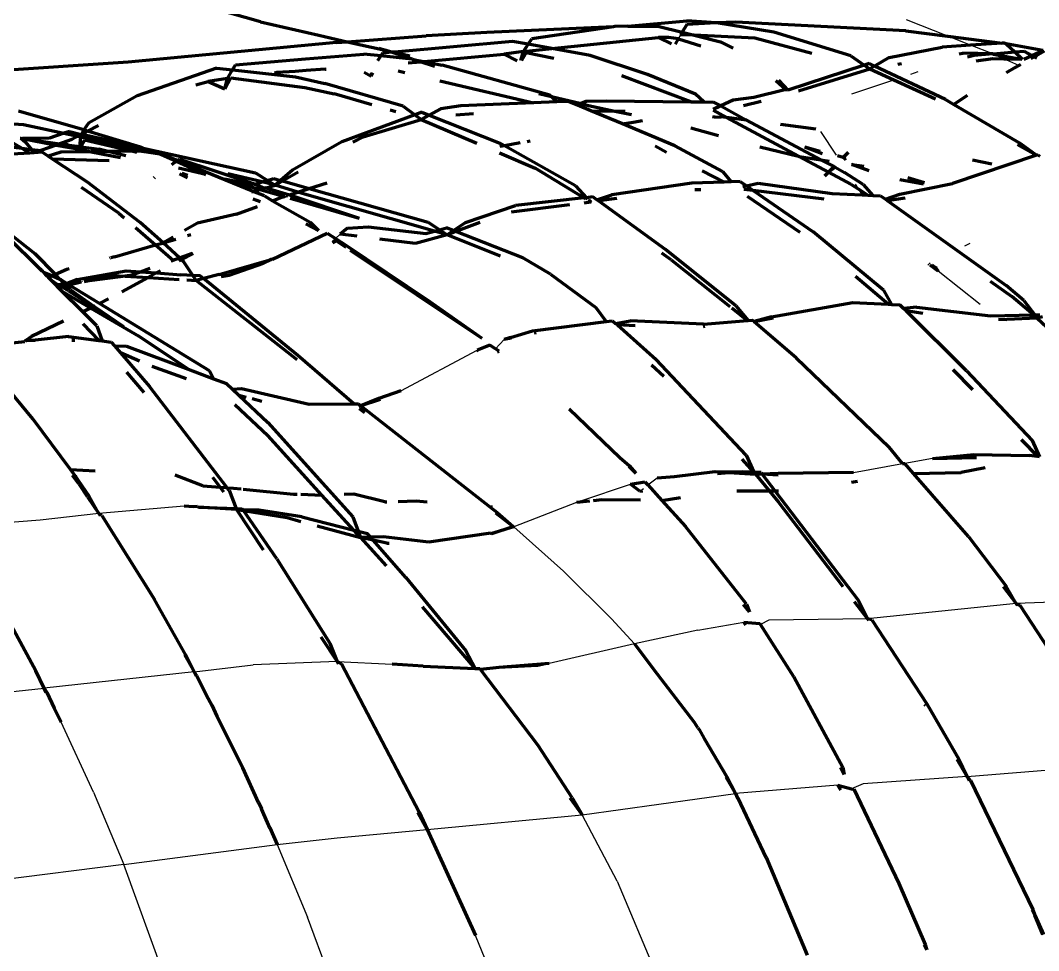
# Model space of a CAD drawing. Header units: millimetres. Extents: x 4307 to 31003, y 2809 to 20009.
# Drawn here: x 7206.8 to 7274.9, y 8793.3 to 8855.6 of the extents above; entities that cross this region are included whole.
import ezdxf

# ---------------------------------------------------------------- set-up
doc = ezdxf.new("R2010")
doc.units = ezdxf.units.MM
doc.layers.add('ProfileEdges', color=7, linetype='Continuous')

msp = doc.modelspace()

# ---------------------------------------------------------------- linework, layer by layer
for p, q in [((7268.785, 8854.506), (7266.02, 8855.601)), ((7250.786, 8854.321), (7250.936, 8854.604)), ((7270.316, 8853.9), (7268.785, 8854.506)), ((7271.795, 8853.314), (7270.316, 8853.9)), ((7272.534, 8852.992), (7271.833, 8853.309)), ((7273.547, 8852.551), (7272.534, 8852.992)), ((7273.662, 8852.501), (7273.547, 8852.551)), ((7266.314, 8851.969), (7266.805, 8852.135)), ((7262.385, 8850.639), (7265.175, 8851.583)), ((7260.284, 8848.134), (7261.33, 8846.538)), ((7262.593, 8844.61), (7262.806, 8844.285)), ((7262.806, 8844.285), (7263.065, 8843.89)), ((7227.612, 8840.77), (7227.838, 8840.977)), ((7227.838, 8840.977), (7228.15, 8841.261)), ((7269.921, 8840.471), (7270.286, 8840.651)), ((7268.059, 8839.108), (7267.999, 8839.016)), ((7270.957, 8836.554), (7268.152, 8838.78)), ((7239.125, 8834.213), (7238.549, 8833.587)), ((7232.223, 8830.771), (7237.31, 8833.499)), ((7238.549, 8833.587), (7238.507, 8833.541)), ((7262.482, 8825.32), (7265.761, 8825.913)), ((7267.764, 8826.261), (7265.915, 8825.92)), ((7244.244, 8823.427), (7247.562, 8824.547)), ((7248.724, 8824.486), (7249.347, 8824.973)), ((7248.196, 8824.073), (7248.433, 8824.258)), ((7243.968, 8823.318), (7239.78, 8821.675)), ((7244.244, 8823.427), (7243.968, 8823.318)), ((7212.02, 8822.576), (7208.08, 8822.142)), ((7217.719, 8823.068), (7212.02, 8822.576)), ((7208.08, 8822.142), (7202.228, 8821.676)), ((7243.085, 8818.709), (7239.78, 8821.675)), ((7246.3, 8815.539), (7243.085, 8818.709)), ((7273.375, 8816.562), (7263.432, 8815.527)), ((7278.978, 8816.739), (7273.375, 8816.562)), ((7246.3, 8815.539), (7247.843, 8813.851)), ((7252.069, 8814.777), (7255.157, 8815.303)), ((7256.816, 8815.453), (7256.264, 8815.156)), ((7263.432, 8815.527), (7256.816, 8815.453)), ((7252.069, 8814.777), (7247.843, 8813.851)), ((7247.843, 8813.851), (7242.142, 8812.542)), ((7218.391, 8811.995), (7222.332, 8812.446)), ((7227.958, 8812.674), (7222.332, 8812.446)), ((7227.958, 8812.674), (7231.634, 8812.497)), ((7218.391, 8811.995), (7208.355, 8810.891)), ((7198.404, 8809.869), (7208.355, 8810.891)), ((7211.668, 8803.948), (7209.489, 8808.617)), ((7270.096, 8804.979), (7279.873, 8805.79)), ((7270.096, 8804.979), (7263.132, 8804.489)), ((7261.446, 8804.398), (7254.59, 8803.84)), ((7262.36, 8804.166), (7262.221, 8804.108)), ((7263.132, 8804.489), (7262.36, 8804.166)), ((7211.668, 8803.948), (7213.684, 8799.102)), ((7244.344, 8802.421), (7254.59, 8803.84)), ((7233.968, 8801.43), (7244.344, 8802.421)), ((7246.688, 8797.995), (7244.344, 8802.421)), ((7227.948, 8800.88), (7233.968, 8801.43)), ((7223.946, 8800.439), (7227.948, 8800.88)), ((7213.684, 8799.102), (7223.946, 8800.439)), ((7223.946, 8800.439), (7225.96, 8795.583)), ((7213.684, 8799.102), (7203.363, 8797.783)), ((7217.324, 8789.107), (7213.684, 8799.102)), ((7246.688, 8797.995), (7249.706, 8790.817)), ((7228.733, 8788.135), (7225.96, 8795.583)), ((7239.173, 8789.501), (7237.21, 8794.36))]:
    msp.add_line(p, q)
at = {"layer": 'ProfileEdges', "lineweight": 211}
for p, q in [((7222.827, 8855.466), (7218.873, 8856.568)), ((7222.827, 8855.466), (7226.721, 8854.562)), ((7247.394, 8855.179), (7246.527, 8855.149)), ((7247.394, 8855.179), (7251.348, 8855.522)), ((7247.394, 8855.179), (7249.483, 8855.152)), ((7251.348, 8855.29), (7251.033, 8854.764)), ((7253.291, 8855.394), (7251.348, 8855.522)), ((7253.291, 8855.394), (7251.348, 8855.29)), ((7253.331, 8855.388), (7253.291, 8855.394)), ((7254.621, 8855.452), (7253.331, 8855.388)), ((7257.155, 8854.765), (7253.331, 8855.388)), ((7265.989, 8854.866), (7254.621, 8855.452)), ((7226.721, 8854.562), (7228.625, 8854.134)), ((7228.625, 8854.134), (7233.912, 8854.518)), ((7237.954, 8854.755), (7233.912, 8854.518)), ((7246.437, 8855.136), (7237.954, 8854.755)), ((7246.437, 8855.136), (7240.978, 8854.334)), ((7246.527, 8855.149), (7246.437, 8855.136)), ((7249.483, 8855.152), (7251.033, 8854.764)), ((7251.033, 8854.764), (7250.936, 8854.604)), ((7251.834, 8854.564), (7250.936, 8854.604)), ((7251.033, 8854.764), (7251.834, 8854.564)), ((7255.89, 8854.38), (7251.834, 8854.564)), ((7251.834, 8854.564), (7253.597, 8854.122)), ((7262.318, 8853.181), (7257.155, 8854.765)), ((7265.989, 8854.866), (7268.785, 8854.506)), ((7268.785, 8854.506), (7272.423, 8854.037)), ((7227.917, 8854.083), (7213.981, 8852.76)), ((7227.917, 8854.083), (7228.625, 8854.134)), ((7228.625, 8854.134), (7231.174, 8853.561)), ((7239.677, 8854.157), (7231.799, 8853.443)), ((7240.734, 8853.963), (7239.677, 8854.157)), ((7240.415, 8853.479), (7240.734, 8853.963)), ((7240.734, 8853.963), (7240.978, 8854.334)), ((7242.31, 8853.674), (7240.734, 8853.963)), ((7242.31, 8853.674), (7249.437, 8854.409)), ((7250.115, 8854.418), (7249.437, 8854.409)), ((7249.437, 8854.409), (7250.311, 8853.983)), ((7250.786, 8854.321), (7250.115, 8854.418)), ((7250.585, 8853.965), (7250.786, 8854.321)), ((7250.786, 8854.321), (7252.285, 8853.851)), ((7253.597, 8854.122), (7254.448, 8853.707)), ((7259.709, 8853.355), (7255.89, 8854.38)), ((7270.316, 8853.9), (7268.414, 8853.776)), ((7272.423, 8854.037), (7270.316, 8853.9)), ((7272.559, 8854.046), (7272.423, 8854.037)), ((7272.7, 8854.001), (7272.559, 8854.046)), ((7272.7, 8854.001), (7273.306, 8853.43)), ((7275.158, 8853.552), (7272.7, 8854.001)), ((7225.832, 8852.997), (7229.74, 8853.299)), ((7230.866, 8853.18), (7229.74, 8853.299)), ((7230.866, 8853.18), (7230.652, 8852.864)), ((7230.738, 8853.705), (7231.174, 8853.561)), ((7230.995, 8853.37), (7230.866, 8853.18)), ((7232.98, 8852.965), (7230.866, 8853.18)), ((7231.59, 8853.424), (7230.995, 8853.37)), ((7231.59, 8853.424), (7231.174, 8853.561)), ((7231.799, 8853.443), (7231.59, 8853.424)), ((7232.98, 8852.965), (7231.59, 8853.424)), ((7231.799, 8853.443), (7232.806, 8853.194)), ((7233.745, 8852.808), (7239.113, 8853.306)), ((7240.415, 8853.479), (7239.113, 8853.306)), ((7239.113, 8853.306), (7239.986, 8852.865)), ((7240.244, 8852.883), (7240.415, 8853.479)), ((7240.594, 8853.419), (7240.284, 8852.886)), ((7240.415, 8853.479), (7242.31, 8853.674)), ((7240.594, 8853.419), (7242.452, 8853.037)), ((7244.87, 8853.205), (7242.31, 8853.674)), ((7248.714, 8851.945), (7244.87, 8853.205)), ((7262.318, 8853.181), (7263.202, 8852.573)), ((7264.877, 8853.07), (7268.414, 8853.776)), ((7269.543, 8853.322), (7269.792, 8853.364)), ((7271.795, 8853.314), (7269.792, 8853.364)), ((7270.548, 8853.206), (7270.117, 8853.09)), ((7271.795, 8853.314), (7270.548, 8853.206)), ((7271.833, 8853.309), (7271.795, 8853.314)), ((7273.306, 8853.43), (7271.833, 8853.309)), ((7271.833, 8853.309), (7273.732, 8852.965)), ((7273.927, 8853.48), (7273.306, 8853.43)), ((7273.306, 8853.43), (7273.792, 8852.971)), ((7273.872, 8852.976), (7274.403, 8853.214)), ((7274.403, 8853.214), (7273.927, 8853.48)), ((7274.403, 8853.214), (7275.158, 8853.552)), ((7274.558, 8853.127), (7274.403, 8853.214)), ((7274.558, 8853.127), (7275.266, 8853.531)), ((7213.981, 8852.76), (7202.013, 8851.958)), ((7220.951, 8852.246), (7221.149, 8852.577)), ((7221.149, 8852.577), (7225.832, 8852.997)), ((7232.705, 8852.712), (7233.52, 8852.787)), ((7233.015, 8852.954), (7232.98, 8852.965)), ((7233.52, 8852.787), (7233.015, 8852.954)), ((7233.015, 8852.954), (7233.745, 8852.808)), ((7233.52, 8852.787), (7233.745, 8852.808)), ((7234.488, 8852.468), (7233.52, 8852.787)), ((7233.745, 8852.808), (7234.978, 8852.562)), ((7242.17, 8850.565), (7234.978, 8852.562)), ((7263.202, 8852.573), (7258.094, 8850.897)), ((7263.525, 8852.674), (7263.202, 8852.573)), ((7263.202, 8852.573), (7263.573, 8852.317)), ((7263.891, 8852.501), (7263.525, 8852.674)), ((7263.891, 8852.501), (7263.573, 8852.317)), ((7264.877, 8853.07), (7263.891, 8852.501)), ((7268.63, 8850.263), (7263.891, 8852.501)), ((7265.448, 8852.633), (7265.694, 8852.674)), ((7270.695, 8852.858), (7271.808, 8853.009)), ((7271.808, 8853.009), (7272.534, 8852.992)), ((7272.534, 8852.992), (7273.732, 8852.965)), ((7273.289, 8852.403), (7273.547, 8852.551)), ((7273.547, 8852.551), (7273.681, 8852.627)), ((7274.336, 8853), (7274.558, 8853.127)), ((7274.745, 8853.022), (7274.558, 8853.127)), ((7219.878, 8852.366), (7214.579, 8850.511)), ((7219.878, 8852.366), (7220.951, 8852.246)), ((7220.611, 8851.679), (7220.951, 8852.246)), ((7220.951, 8852.246), (7225.161, 8851.775)), ((7223.734, 8852.045), (7223.773, 8852.026)), ((7223.92, 8852.067), (7223.773, 8852.026)), ((7225.142, 8852.15), (7223.92, 8852.067)), ((7225.875, 8852.216), (7225.142, 8852.15)), ((7225.161, 8851.775), (7227.125, 8851.34)), ((7227.155, 8852.296), (7225.875, 8852.216)), ((7227.155, 8852.296), (7227.218, 8852.292)), ((7229.762, 8852.09), (7230.224, 8851.838)), ((7230.224, 8851.838), (7230.281, 8852.048)), ((7230.343, 8852.043), (7230.224, 8851.838)), ((7232.03, 8852.185), (7232.475, 8852.08)), ((7251.602, 8850.117), (7246.989, 8851.845)), ((7251.922, 8850.635), (7248.714, 8851.945)), ((7258.804, 8850.854), (7263.573, 8852.317)), ((7263.573, 8852.317), (7265.175, 8851.583)), ((7273.289, 8852.403), (7272.69, 8852.054)), ((7218.508, 8851.257), (7219.334, 8851.475)), ((7220.611, 8851.679), (7219.334, 8851.475)), ((7219.334, 8851.475), (7220.448, 8850.981)), ((7220.815, 8851.686), (7220.448, 8850.981)), ((7220.448, 8850.981), (7220.611, 8851.679)), ((7220.611, 8851.679), (7220.815, 8851.686)), ((7220.815, 8851.686), (7220.853, 8851.708)), ((7220.853, 8851.708), (7225.802, 8851.079)), ((7232.378, 8849.822), (7227.125, 8851.34)), ((7234.828, 8851.524), (7241.079, 8850.046)), ((7257.298, 8851.529), (7257.973, 8850.904)), ((7257.477, 8851.551), (7258.094, 8850.897)), ((7265.175, 8851.583), (7267.968, 8850.303)), ((7214.579, 8850.511), (7211.315, 8848.684)), ((7225.802, 8851.079), (7227.744, 8850.647)), ((7230.265, 8849.905), (7227.744, 8850.647)), ((7241.441, 8850.66), (7242.279, 8850.462)), ((7242.279, 8850.462), (7242.17, 8850.565)), ((7242.65, 8850.112), (7242.279, 8850.462)), ((7242.279, 8850.462), (7244.275, 8849.991)), ((7252.473, 8850.112), (7251.922, 8850.635)), ((7255.821, 8850.409), (7254.429, 8850.221)), ((7257.9, 8850.908), (7255.821, 8850.409)), ((7257.973, 8850.904), (7257.9, 8850.908)), ((7258.094, 8850.897), (7257.973, 8850.904)), ((7270.098, 8850.538), (7269.187, 8849.937)), ((7232.378, 8849.822), (7233.158, 8849.242)), ((7236.222, 8849.839), (7234.88, 8849.646)), ((7241.079, 8850.046), (7236.222, 8849.839)), ((7242.65, 8850.112), (7241.079, 8850.046)), ((7243.398, 8850.144), (7242.65, 8850.112)), ((7244.034, 8849.88), (7243.398, 8850.144)), ((7244.275, 8849.991), (7244.034, 8849.88)), ((7244.92, 8849.512), (7244.034, 8849.88)), ((7244.641, 8850.161), (7244.275, 8849.991)), ((7244.275, 8849.991), (7244.764, 8849.876)), ((7244.641, 8850.161), (7245.957, 8850.183)), ((7244.764, 8849.876), (7246.522, 8849.497)), ((7245.957, 8850.183), (7251.602, 8850.117)), ((7251.602, 8850.117), (7252.473, 8850.112)), ((7252.473, 8850.112), (7253.13, 8850.099)), ((7253.605, 8849.844), (7253.094, 8849.61)), ((7253.13, 8850.099), (7253.605, 8849.844)), ((7254.429, 8850.221), (7253.605, 8849.844)), ((7253.605, 8849.844), (7255.341, 8848.888)), ((7255.127, 8849.868), (7256.321, 8850.154)), ((7268.63, 8850.263), (7269.187, 8849.937)), ((7269.187, 8849.937), (7273.645, 8847.33)), ((7210.451, 8848.402), (7206.644, 8849.482)), ((7233.158, 8849.242), (7228.277, 8847.44)), ((7231.871, 8849.433), (7231.494, 8849.544)), ((7233.612, 8849.41), (7233.158, 8849.242)), ((7233.158, 8849.242), (7233.575, 8848.931)), ((7233.575, 8848.931), (7234.099, 8849.218)), ((7233.612, 8849.41), (7234.099, 8849.218)), ((7234.099, 8849.218), (7234.88, 8849.646)), ((7234.099, 8849.218), (7238.833, 8847.351)), ((7235.88, 8849.241), (7237.075, 8849.332)), ((7244.92, 8849.512), (7246.522, 8849.497)), ((7247.043, 8848.63), (7244.92, 8849.512)), ((7246.522, 8849.497), (7247.645, 8849.255)), ((7246.522, 8849.497), (7247.217, 8849.491)), ((7253.207, 8849.094), (7253.057, 8849.098)), ((7254.003, 8849.06), (7253.09, 8849.551)), ((7253.207, 8849.094), (7253.645, 8849.106)), ((7254.003, 8849.06), (7253.645, 8849.106)), ((7255.341, 8848.888), (7254.003, 8849.06)), ((7258.802, 8846.468), (7254.003, 8849.06)), ((7204.592, 8848.761), (7206.983, 8848.587)), ((7206.983, 8848.587), (7209.679, 8848.007)), ((7211.019, 8848.229), (7210.451, 8848.402)), ((7211.315, 8848.684), (7211.019, 8848.229)), ((7211.266, 8848.154), (7212.001, 8848.53)), ((7229.697, 8847.765), (7233.575, 8848.931)), ((7233.575, 8848.931), (7237.301, 8847.339)), ((7247.043, 8848.63), (7247.746, 8848.761)), ((7250.538, 8847.177), (7247.043, 8848.63)), ((7247.746, 8848.761), (7248.373, 8848.855)), ((7255.341, 8848.888), (7260.311, 8846.237)), ((7259.972, 8848.293), (7257.614, 8848.596)), ((7209.679, 8848.007), (7208.712, 8847.676)), ((7210.062, 8848.138), (7209.679, 8848.007)), ((7209.679, 8848.007), (7210.602, 8847.809)), ((7210.062, 8848.138), (7210.823, 8847.927)), ((7210.602, 8847.809), (7210.203, 8847.596)), ((7210.823, 8847.927), (7210.602, 8847.809)), ((7210.602, 8847.809), (7210.807, 8847.765)), ((7210.741, 8847.114), (7210.807, 8847.765)), ((7210.807, 8847.765), (7210.823, 8847.927)), ((7210.807, 8847.765), (7215.045, 8846.853)), ((7210.823, 8847.927), (7210.878, 8847.955)), ((7211.019, 8848.229), (7210.878, 8847.955)), ((7210.878, 8847.955), (7211.266, 8848.154)), ((7210.878, 8847.955), (7214.791, 8847.079)), ((7211.266, 8848.154), (7211.019, 8848.229)), ((7214.791, 8847.079), (7211.266, 8848.154)), ((7229.697, 8847.765), (7228.997, 8847.422)), ((7253.467, 8847.833), (7251.618, 8848.344)), ((7204.134, 8847.333), (7206.866, 8847.003)), ((7206.256, 8847.37), (7206.866, 8847.003)), ((7206.746, 8847.671), (7206.787, 8847.671)), ((7206.787, 8847.671), (7207.081, 8847.426)), ((7206.787, 8847.671), (7206.9, 8847.65)), ((7206.866, 8847.003), (7207.395, 8846.685)), ((7206.866, 8847.003), (7207.507, 8846.925)), ((7208.712, 8847.676), (7206.9, 8847.65)), ((7206.9, 8847.65), (7209.39, 8847.302)), ((7206.9, 8847.65), (7209.16, 8847.219)), ((7207.081, 8847.426), (7207.507, 8846.925)), ((7209.16, 8847.219), (7208.136, 8846.849)), ((7209.39, 8847.302), (7209.16, 8847.219)), ((7209.16, 8847.219), (7210.725, 8846.95)), ((7209.584, 8847.372), (7209.39, 8847.302)), ((7209.39, 8847.302), (7210.003, 8847.217)), ((7210.203, 8847.596), (7209.584, 8847.372)), ((7209.584, 8847.372), (7210.003, 8847.217)), ((7210.003, 8847.217), (7210.725, 8846.95)), ((7210.003, 8847.217), (7210.741, 8847.114)), ((7210.725, 8846.95), (7210.741, 8847.114)), ((7210.808, 8847.105), (7210.725, 8846.95)), ((7210.741, 8847.114), (7210.808, 8847.105)), ((7211.05, 8847.551), (7210.808, 8847.105)), ((7210.808, 8847.105), (7212.015, 8846.936)), ((7214.19, 8846.813), (7211.05, 8847.551)), ((7214.983, 8847.021), (7214.791, 8847.079)), ((7214.983, 8847.021), (7215.045, 8846.853)), ((7214.983, 8847.021), (7222.486, 8845.356)), ((7228.277, 8847.44), (7224.977, 8845.537)), ((7239.14, 8847.178), (7238.823, 8847.122)), ((7239.14, 8847.178), (7238.833, 8847.351)), ((7240.198, 8847.365), (7239.14, 8847.178)), ((7243.895, 8844.501), (7239.14, 8847.178)), ((7240.871, 8847.484), (7240.652, 8847.445)), ((7249.99, 8846.734), (7249.215, 8847.136)), ((7250.538, 8847.177), (7253.722, 8845.463)), ((7256.226, 8847.111), (7258.802, 8846.468)), ((7260.411, 8846.64), (7259.224, 8847.08)), ((7260.261, 8846.801), (7259.224, 8847.08)), ((7273.451, 8847.264), (7274.715, 8846.545)), ((7273.645, 8847.33), (7274.715, 8846.545)), ((7207.395, 8846.685), (7204.963, 8846.54)), ((7207.696, 8846.703), (7207.395, 8846.685)), ((7207.507, 8846.925), (7207.696, 8846.703)), ((7207.507, 8846.925), (7208.136, 8846.849)), ((7208.225, 8846.735), (7207.696, 8846.703)), ((7208.618, 8846.476), (7208.225, 8846.735)), ((7209.474, 8846.743), (7208.618, 8846.476)), ((7208.927, 8846.272), (7208.618, 8846.476)), ((7211.503, 8846.773), (7209.474, 8846.743)), ((7210.725, 8846.95), (7211.503, 8846.773)), ((7212.636, 8846.79), (7211.503, 8846.773)), ((7211.503, 8846.773), (7213.467, 8846.399)), ((7212.636, 8846.79), (7212.015, 8846.936)), ((7214.19, 8846.813), (7212.636, 8846.79)), ((7213.829, 8846.508), (7212.636, 8846.79)), ((7214.87, 8846.823), (7214.19, 8846.813)), ((7214.553, 8846.727), (7214.19, 8846.813)), ((7214.87, 8846.823), (7215.067, 8846.793)), ((7215.045, 8846.853), (7215.067, 8846.793)), ((7215.045, 8846.853), (7215.958, 8846.657)), ((7215.067, 8846.793), (7215.095, 8846.719)), ((7215.067, 8846.793), (7215.958, 8846.657)), ((7215.958, 8846.657), (7216.169, 8846.611)), ((7216.169, 8846.611), (7216.199, 8846.62)), ((7216.169, 8846.611), (7217.212, 8846.138)), ((7217.273, 8846.183), (7216.199, 8846.62)), ((7238.805, 8846.697), (7241.203, 8845.672)), ((7258.802, 8846.468), (7258.844, 8846.462)), ((7258.844, 8846.462), (7260.311, 8846.237)), ((7260.815, 8845.404), (7258.844, 8846.462)), ((7261.799, 8846.387), (7261.405, 8846.493)), ((7261.799, 8846.387), (7261.717, 8846.306)), ((7262.129, 8846.714), (7261.799, 8846.387)), ((7261.97, 8846.341), (7261.799, 8846.387)), ((7261.97, 8846.341), (7261.842, 8846.232)), ((7274.715, 8846.545), (7269.098, 8844.641)), ((7274.806, 8846.576), (7274.715, 8846.545)), ((7274.806, 8846.576), (7274.938, 8846.479)), ((7212.706, 8846.169), (7208.927, 8846.272)), ((7211.254, 8844.738), (7208.927, 8846.272)), ((7217.212, 8846.138), (7216.879, 8845.894)), ((7217.273, 8846.183), (7217.212, 8846.138)), ((7217.212, 8846.138), (7219.18, 8845.246)), ((7217.406, 8846.281), (7217.273, 8846.183)), ((7222.346, 8844.118), (7217.273, 8846.183)), ((7219.18, 8845.246), (7217.345, 8845.679)), ((7217.406, 8846.281), (7222.465, 8844.615)), ((7244.453, 8843.683), (7241.203, 8845.672)), ((7260.311, 8846.237), (7260.866, 8846.152)), ((7260.311, 8846.237), (7261.2, 8845.795)), ((7261.2, 8845.795), (7260.815, 8845.404)), ((7261.256, 8845.735), (7260.815, 8845.404)), ((7261.2, 8845.795), (7261.256, 8845.735)), ((7261.256, 8845.735), (7261.891, 8845.387)), ((7262.357, 8845.924), (7262.381, 8845.91)), ((7263.526, 8845.486), (7262.381, 8845.91)), ((7262.381, 8845.91), (7263.171, 8845.8)), ((7270.439, 8846.243), (7271.734, 8845.974)), ((7215.716, 8845.034), (7215.77, 8845.063)), ((7217.937, 8845.038), (7217.402, 8845.292)), ((7217.963, 8845.179), (7217.581, 8845.317)), ((7222.941, 8844.755), (7220.643, 8845.295)), ((7222.486, 8845.356), (7223.303, 8844.86)), ((7223.303, 8844.86), (7223.717, 8844.982)), ((7223.717, 8844.982), (7224.173, 8844.852)), ((7224.977, 8845.537), (7224.173, 8844.852)), ((7224.288, 8844.82), (7225.339, 8845.424)), ((7253.832, 8844.736), (7252.364, 8845.5)), ((7253.722, 8845.463), (7254.294, 8844.752)), ((7260.815, 8845.404), (7260.552, 8845.138)), ((7262.316, 8844.598), (7260.815, 8845.404)), ((7263.139, 8844.589), (7261.891, 8845.387)), ((7267.239, 8844.705), (7266.124, 8845.028)), ((7213.354, 8842.676), (7210.854, 8844.379)), ((7214.789, 8842.052), (7211.254, 8844.738)), ((7220.423, 8844.953), (7222.334, 8844.577)), ((7220.423, 8844.953), (7222.813, 8844.255)), ((7222.334, 8844.577), (7222.465, 8844.615)), ((7222.465, 8844.615), (7222.941, 8844.755)), ((7222.465, 8844.615), (7223.091, 8844.336)), ((7222.813, 8844.255), (7223.091, 8844.336)), ((7222.941, 8844.755), (7223.303, 8844.86)), ((7223.816, 8844.549), (7222.941, 8844.755)), ((7223.208, 8844.371), (7223.091, 8844.336)), ((7223.208, 8844.371), (7223.816, 8844.549)), ((7223.208, 8844.371), (7224.77, 8843.895)), ((7223.303, 8844.86), (7223.816, 8844.549)), ((7224.173, 8844.852), (7223.816, 8844.549)), ((7223.816, 8844.549), (7224.288, 8844.82)), ((7225.334, 8844.075), (7223.816, 8844.549)), ((7224.173, 8844.852), (7224.288, 8844.82)), ((7224.288, 8844.82), (7226.08, 8844.313)), ((7225.334, 8844.075), (7226.08, 8844.313)), ((7226.08, 8844.313), (7227.282, 8844.697)), ((7226.08, 8844.313), (7234.043, 8842.061)), ((7243.895, 8844.501), (7244.628, 8843.702)), ((7251.672, 8844.663), (7246.321, 8843.893)), ((7253.832, 8844.736), (7251.672, 8844.663)), ((7254.294, 8844.752), (7253.832, 8844.736)), ((7254.903, 8844.773), (7254.294, 8844.752)), ((7254.903, 8844.773), (7255.326, 8844.483)), ((7255.078, 8844.421), (7255.326, 8844.483)), ((7255.326, 8844.483), (7256.103, 8844.677)), ((7255.326, 8844.483), (7255.773, 8844.176)), ((7256.103, 8844.677), (7261.062, 8843.984)), ((7262.316, 8844.598), (7262.806, 8844.285)), ((7262.806, 8844.285), (7263.451, 8843.872)), ((7263.139, 8844.589), (7263.771, 8843.857)), ((7265.577, 8844.918), (7267.16, 8844.627)), ((7265.594, 8843.935), (7269.098, 8844.641)), ((7222.222, 8844.082), (7222.346, 8844.118)), ((7222.346, 8844.118), (7222.813, 8844.255)), ((7223.085, 8843.817), (7222.346, 8844.118)), ((7222.813, 8844.255), (7224.425, 8843.784)), ((7223.085, 8843.817), (7223.639, 8843.499)), ((7223.639, 8843.499), (7224.244, 8843.727)), ((7224.244, 8843.727), (7224.425, 8843.784)), ((7224.425, 8843.784), (7224.473, 8843.8)), ((7224.473, 8843.8), (7224.513, 8843.758)), ((7224.525, 8843.816), (7224.626, 8843.849)), ((7224.77, 8843.895), (7225.334, 8844.075)), ((7224.77, 8843.895), (7229.434, 8842.321)), ((7224.807, 8843.673), (7229.434, 8842.321)), ((7225.771, 8843.938), (7225.334, 8844.075)), ((7234.457, 8841.462), (7225.771, 8843.938)), ((7244.453, 8843.683), (7239.874, 8843.181)), ((7244.628, 8843.702), (7244.453, 8843.683)), ((7244.595, 8843.596), (7244.453, 8843.683)), ((7245.063, 8843.749), (7244.628, 8843.702)), ((7244.628, 8843.702), (7244.695, 8843.629)), ((7245.326, 8843.559), (7245.063, 8843.749)), ((7245.326, 8843.559), (7246.321, 8843.893)), ((7246.659, 8843.651), (7245.427, 8843.485)), ((7251.87, 8844.244), (7252.285, 8844.255)), ((7255.773, 8844.176), (7255.164, 8844.25)), ((7255.384, 8843.807), (7258.886, 8841.404)), ((7260.528, 8843.594), (7255.773, 8844.176)), ((7255.773, 8844.176), (7259.797, 8841.409)), ((7261.062, 8843.984), (7263.065, 8843.89)), ((7263.065, 8843.89), (7263.451, 8843.872)), ((7263.451, 8843.872), (7263.771, 8843.857)), ((7263.771, 8843.857), (7264.302, 8843.832)), ((7264.302, 8843.832), (7264.624, 8843.602)), ((7264.624, 8843.602), (7265.594, 8843.935)), ((7264.624, 8843.602), (7264.742, 8843.518)), ((7264.742, 8843.518), (7265.952, 8843.684)), ((7203.987, 8842.926), (7207.748, 8839.95)), ((7221.215, 8842.588), (7222.62, 8843.116)), ((7222.819, 8843.417), (7222.338, 8843.592)), ((7223.639, 8843.499), (7226.147, 8842.059)), ((7236.537, 8842.052), (7239.874, 8843.181)), ((7239.62, 8842.75), (7243.513, 8843.24)), ((7244.475, 8843.361), (7244.893, 8843.413)), ((7244.893, 8843.413), (7244.717, 8843.521)), ((7244.765, 8843.553), (7244.893, 8843.413)), ((7244.959, 8843.422), (7244.893, 8843.413)), ((7244.945, 8843.376), (7244.893, 8843.413)), ((7245.427, 8843.485), (7245.326, 8843.559)), ((7249.902, 8840.244), (7245.427, 8843.485)), ((7264.742, 8843.518), (7272.701, 8837.823)), ((7213.354, 8842.676), (7213.712, 8842.364)), ((7221.215, 8842.588), (7218.604, 8841.992)), ((7214.477, 8841.698), (7215.808, 8840.54)), ((7216.318, 8840.671), (7214.789, 8842.052)), ((7218.604, 8841.992), (7217.738, 8841.497)), ((7225.867, 8841.944), (7226.706, 8841.503)), ((7226.147, 8842.059), (7226.706, 8841.503)), ((7228.641, 8841.655), (7228.15, 8841.261)), ((7228.641, 8841.655), (7230.029, 8841.751)), ((7230.029, 8841.751), (7233.895, 8841.305)), ((7234.043, 8842.061), (7234.799, 8841.558)), ((7234.457, 8841.462), (7234.799, 8841.558)), ((7234.799, 8841.558), (7235.258, 8841.687)), ((7234.799, 8841.558), (7235.308, 8841.219)), ((7235.726, 8841.503), (7235.258, 8841.687)), ((7235.726, 8841.503), (7236.537, 8842.052)), ((7237.49, 8842.052), (7235.887, 8841.44)), ((7208.018, 8838.978), (7205.946, 8841.044)), ((7216.987, 8841.068), (7216.318, 8840.671)), ((7216.318, 8840.671), (7217.159, 8840.927)), ((7217.935, 8841.162), (7218.166, 8841.232)), ((7223.627, 8839.585), (7227.291, 8841.335)), ((7227.291, 8841.335), (7227.838, 8840.977)), ((7227.838, 8840.977), (7228.532, 8840.522)), ((7229.297, 8841.118), (7228.15, 8841.261)), ((7233.196, 8840.632), (7230.816, 8840.929)), ((7235.308, 8841.219), (7233.196, 8840.632)), ((7233.895, 8841.305), (7234.457, 8841.462)), ((7235.308, 8841.219), (7234.457, 8841.462)), ((7235.308, 8841.219), (7235.726, 8841.503)), ((7235.887, 8841.44), (7235.308, 8841.219)), ((7238.875, 8839.779), (7235.308, 8841.219)), ((7235.887, 8841.44), (7235.726, 8841.503)), ((7240.369, 8839.681), (7235.887, 8841.44)), ((7264.494, 8837.515), (7259.797, 8841.409)), ((7213.065, 8839.754), (7215.808, 8840.54)), ((7215.808, 8840.54), (7216.266, 8840.656)), ((7215.808, 8840.54), (7216.975, 8839.525)), ((7216.266, 8840.656), (7216.318, 8840.671)), ((7217.412, 8839.683), (7216.318, 8840.671)), ((7227.663, 8840.681), (7227.881, 8840.819)), ((7228.558, 8840.367), (7227.881, 8840.819)), ((7228.532, 8840.522), (7233.969, 8836.874)), ((7254.623, 8836.461), (7249.902, 8840.244)), ((7209.118, 8838.561), (7207.748, 8839.95)), ((7212.779, 8839.677), (7212.722, 8839.662)), ((7213.065, 8839.754), (7212.822, 8839.689)), ((7216.856, 8839.483), (7216.975, 8839.525)), ((7216.975, 8839.525), (7217.412, 8839.683)), ((7216.975, 8839.525), (7217.034, 8839.474)), ((7217.551, 8839.558), (7217.362, 8839.457)), ((7217.412, 8839.683), (7218.29, 8839.999)), ((7217.551, 8839.558), (7217.412, 8839.683)), ((7218.323, 8839.972), (7217.551, 8839.558)), ((7217.681, 8839.44), (7217.551, 8839.558)), ((7220.054, 8838.558), (7223.53, 8839.557)), ((7223.53, 8839.557), (7223.021, 8839.317)), ((7223.627, 8839.585), (7223.53, 8839.557)), ((7237.654, 8834.288), (7228.846, 8840.174)), ((7242.223, 8838.593), (7240.369, 8839.681)), ((7250.298, 8839.543), (7249.674, 8839.99)), ((7250.298, 8839.543), (7254.207, 8836.429)), ((7208.197, 8838.873), (7208.018, 8838.978)), ((7208.239, 8838.758), (7208.018, 8838.978)), ((7208.197, 8838.873), (7208.239, 8838.758)), ((7209.864, 8838.89), (7209.118, 8838.561)), ((7210.033, 8838.936), (7209.864, 8838.89)), ((7214.796, 8838.741), (7215.453, 8838.977)), ((7218.306, 8838.506), (7217.681, 8839.44)), ((7220.735, 8838.508), (7223.021, 8839.317)), ((7267.568, 8839.234), (7267.518, 8839.274)), ((7268.152, 8838.78), (7267.616, 8839.196)), ((7267.728, 8839.2), (7267.999, 8839.016)), ((7267.999, 8839.016), (7268.152, 8838.78)), ((7208.239, 8838.758), (7208.314, 8838.725)), ((7208.314, 8838.725), (7208.905, 8838.467)), ((7208.314, 8838.725), (7208.476, 8838.522)), ((7208.646, 8838.352), (7208.476, 8838.522)), ((7208.905, 8838.467), (7208.646, 8838.352)), ((7208.824, 8838.175), (7208.646, 8838.352)), ((7209.265, 8837.867), (7208.824, 8838.175)), ((7209.156, 8837.844), (7208.824, 8838.175)), ((7209.118, 8838.561), (7208.905, 8838.467)), ((7208.905, 8838.467), (7209.409, 8838.247)), ((7209.409, 8838.247), (7209.118, 8838.561)), ((7209.455, 8838.218), (7209.409, 8838.247)), ((7209.741, 8837.929), (7209.455, 8838.218)), ((7209.868, 8837.966), (7209.455, 8838.218)), ((7210.57, 8838.225), (7209.868, 8837.966)), ((7210.57, 8838.225), (7213.846, 8838.808)), ((7211.044, 8838.096), (7213.002, 8838.492)), ((7213.771, 8838.448), (7211.044, 8838.096)), ((7213.002, 8838.492), (7213.771, 8838.448)), ((7215.311, 8838.358), (7213.548, 8837.414)), ((7214.098, 8838.49), (7213.771, 8838.448)), ((7213.771, 8838.448), (7215.311, 8838.358)), ((7213.846, 8838.808), (7214.796, 8838.741)), ((7214.098, 8838.49), (7214.796, 8838.741)), ((7214.796, 8838.741), (7215.882, 8838.665)), ((7215.882, 8838.665), (7215.311, 8838.358)), ((7215.311, 8838.358), (7217.392, 8838.238)), ((7216.134, 8838.799), (7215.882, 8838.665)), ((7215.882, 8838.665), (7217.489, 8838.551)), ((7218.306, 8838.506), (7217.489, 8838.551)), ((7217.911, 8838.208), (7218.53, 8838.172)), ((7218.53, 8838.172), (7218.306, 8838.506)), ((7218.782, 8838.48), (7218.306, 8838.506)), ((7219.011, 8838.294), (7218.53, 8838.172)), ((7225.288, 8832.853), (7218.53, 8838.172)), ((7219.011, 8838.294), (7218.782, 8838.48)), ((7220.054, 8838.558), (7219.011, 8838.294)), ((7225.328, 8833.149), (7219.011, 8838.294)), ((7220.193, 8838.425), (7220.735, 8838.508)), ((7242.223, 8838.593), (7245.25, 8836.355)), ((7264.815, 8836.575), (7262.613, 8838.437)), ((7209.265, 8837.867), (7209.156, 8837.844)), ((7209.277, 8837.723), (7209.156, 8837.844)), ((7209.322, 8837.875), (7209.265, 8837.867)), ((7209.277, 8837.723), (7209.455, 8837.794)), ((7209.551, 8837.45), (7209.277, 8837.723)), ((7209.741, 8837.929), (7209.322, 8837.875)), ((7209.455, 8837.794), (7209.322, 8837.875)), ((7209.455, 8837.794), (7209.497, 8837.769)), ((7209.741, 8837.929), (7209.497, 8837.769)), ((7209.497, 8837.769), (7209.83, 8837.838)), ((7209.975, 8837.481), (7209.497, 8837.769)), ((7209.824, 8837.939), (7209.741, 8837.929)), ((7209.83, 8837.838), (7209.741, 8837.929)), ((7209.83, 8837.838), (7209.933, 8837.859)), ((7210.13, 8837.534), (7209.83, 8837.838)), ((7209.896, 8837.949), (7209.868, 8837.966)), ((7210.827, 8838.068), (7209.896, 8837.949)), ((7210.015, 8837.876), (7209.896, 8837.949)), ((7209.975, 8837.481), (7211.648, 8836.399)), ((7210.015, 8837.876), (7210.827, 8838.068)), ((7212.065, 8836.62), (7210.015, 8837.876)), ((7210.13, 8837.534), (7211.699, 8836.424)), ((7210.827, 8838.068), (7210.858, 8838.05)), ((7264.494, 8837.515), (7265.025, 8836.565)), ((7271.626, 8838.121), (7273.068, 8837.097)), ((7273.869, 8836.824), (7272.701, 8837.823)), ((7209.551, 8837.45), (7211.48, 8836.319)), ((7210.943, 8836.062), (7209.551, 8837.45)), ((7212.67, 8836.944), (7212.065, 8836.62)), ((7237.654, 8834.288), (7233.969, 8836.874)), ((7274.519, 8835.857), (7273.068, 8837.097)), ((7273.869, 8836.824), (7274.604, 8835.859)), ((7211.48, 8836.319), (7210.943, 8836.062)), ((7211.648, 8836.399), (7211.48, 8836.319)), ((7211.48, 8836.319), (7214.691, 8834.437)), ((7211.699, 8836.424), (7211.648, 8836.399)), ((7211.648, 8836.399), (7213.671, 8835.091)), ((7211.799, 8836.477), (7211.699, 8836.424)), ((7211.699, 8836.424), (7213.671, 8835.091)), ((7219.413, 8832.119), (7212.065, 8836.62)), ((7245.25, 8836.355), (7245.946, 8835.421)), ((7254.338, 8836.324), (7255.386, 8835.49)), ((7254.623, 8836.461), (7255.441, 8835.494)), ((7257.009, 8835.742), (7262.438, 8836.68)), ((7262.438, 8836.68), (7264.815, 8836.575)), ((7264.815, 8836.575), (7265.025, 8836.565)), ((7265.025, 8836.565), (7265.576, 8836.541)), ((7265.824, 8836.296), (7265.576, 8836.541)), ((7266.709, 8836.367), (7265.824, 8836.296)), ((7265.999, 8836.124), (7265.824, 8836.296)), ((7267.114, 8835.952), (7265.999, 8836.124)), ((7270.047, 8832.128), (7265.999, 8836.124)), ((7266.709, 8836.367), (7271.641, 8835.805)), ((7209.651, 8835.443), (7207.516, 8834.421)), ((7211.873, 8835.134), (7210.943, 8836.062)), ((7245.946, 8835.421), (7246.373, 8835.474)), ((7246.373, 8835.474), (7246.579, 8835.291)), ((7246.579, 8835.291), (7247.557, 8835.455)), ((7252.452, 8835.24), (7247.557, 8835.455)), ((7252.452, 8835.24), (7255.386, 8835.49)), ((7255.386, 8835.49), (7255.441, 8835.494)), ((7255.441, 8835.494), (7255.719, 8835.518)), ((7255.834, 8835.419), (7255.719, 8835.518)), ((7257.009, 8835.742), (7255.834, 8835.419)), ((7257.111, 8835.652), (7255.853, 8835.402)), ((7271.641, 8835.805), (7274.519, 8835.857)), ((7272.187, 8835.58), (7272.737, 8835.562)), ((7274.767, 8835.645), (7272.737, 8835.562)), ((7274.519, 8835.857), (7274.604, 8835.859)), ((7274.767, 8835.645), (7274.519, 8835.857)), ((7274.604, 8835.859), (7274.958, 8835.865)), ((7274.604, 8835.859), (7274.767, 8835.645)), ((7275.116, 8835.722), (7274.767, 8835.645)), ((7274.767, 8835.645), (7276.918, 8833.639)), ((7210.955, 8835.262), (7212.021, 8834.15)), ((7211.873, 8835.134), (7212.245, 8834.121)), ((7239.541, 8834.36), (7241.011, 8834.806)), ((7241.011, 8834.806), (7245.946, 8835.421)), ((7246.579, 8835.291), (7246.695, 8835.187)), ((7247.892, 8835.139), (7246.695, 8835.187)), ((7246.695, 8835.187), (7249.283, 8832.879)), ((7252.551, 8835.079), (7252.438, 8835.069)), ((7255.853, 8835.402), (7255.834, 8835.419)), ((7258.656, 8832.982), (7255.853, 8835.402)), ((7204.882, 8833.846), (7207.068, 8834.092)), ((7207.14, 8834.145), (7207.068, 8834.092)), ((7207.516, 8834.421), (7207.14, 8834.145)), ((7207.14, 8834.145), (7207.298, 8834.169)), ((7207.298, 8834.169), (7207.748, 8834.168)), ((7209.992, 8834.42), (7207.748, 8834.168)), ((7209.992, 8834.42), (7212.021, 8834.15)), ((7210.199, 8834.164), (7210.408, 8834.163)), ((7212.021, 8834.15), (7212.245, 8834.121)), ((7212.245, 8834.121), (7212.837, 8834.042)), ((7217.999, 8832.22), (7214.691, 8834.437)), ((7239.541, 8834.36), (7239.125, 8834.213)), ((7239.598, 8834.313), (7239.125, 8834.213)), ((7241.268, 8834.667), (7241.137, 8834.639)), ((7212.837, 8834.042), (7213.061, 8833.783)), ((7213.061, 8833.783), (7213.856, 8833.774)), ((7213.061, 8833.783), (7213.462, 8833.319)), ((7213.856, 8833.774), (7217.999, 8832.22)), ((7238.158, 8833.843), (7237.31, 8833.499)), ((7237.31, 8833.499), (7237.411, 8833.457)), ((7238.549, 8833.587), (7238.158, 8833.843)), ((7238.784, 8833.433), (7238.549, 8833.587)), ((7238.683, 8833.389), (7238.784, 8833.433)), ((7214.727, 8832.775), (7213.462, 8833.319)), ((7213.462, 8833.319), (7215.4, 8831.078)), ((7229.063, 8829.903), (7225.328, 8833.149)), ((7255.313, 8826.484), (7249.283, 8832.879)), ((7258.656, 8832.982), (7264.875, 8827.008)), ((7207.61, 8828.919), (7204.73, 8832.375)), ((7213.866, 8832.026), (7215.025, 8830.662)), ((7215.564, 8832.43), (7217.859, 8831.615)), ((7217.999, 8832.22), (7219.687, 8831.587)), ((7219.413, 8832.119), (7219.687, 8831.587)), ((7248.978, 8832.528), (7249.806, 8831.755)), ((7269.14, 8832.205), (7270.437, 8830.874)), ((7270.047, 8832.128), (7274.426, 8827.465)), ((7219.687, 8831.587), (7220.549, 8831.264)), ((7220.603, 8824.304), (7215.4, 8831.078)), ((7220.549, 8831.264), (7220.951, 8830.888)), ((7220.951, 8830.888), (7221.559, 8830.931)), ((7220.951, 8830.888), (7221.372, 8830.494)), ((7221.559, 8830.931), (7226.088, 8829.894)), ((7232.223, 8830.771), (7230.736, 8830.262)), ((7221.372, 8830.494), (7221.877, 8830.364)), ((7221.372, 8830.494), (7223.325, 8828.667)), ((7222.263, 8830.265), (7222.917, 8830.097)), ((7230.736, 8830.262), (7229.548, 8829.769)), ((7230.823, 8830.198), (7229.548, 8829.769)), ((7221.108, 8829.862), (7223.312, 8827.8)), ((7226.088, 8829.894), (7229.063, 8829.903)), ((7229.063, 8829.903), (7229.376, 8829.904)), ((7229.376, 8829.904), (7229.548, 8829.769)), ((7229.485, 8829.748), (7229.406, 8829.721)), ((7229.425, 8829.6), (7229.78, 8829.328)), ((7229.548, 8829.769), (7238.155, 8823.031)), ((7243.47, 8829.582), (7246.861, 8826.316)), ((7210.113, 8825.53), (7207.61, 8828.919)), ((7223.325, 8828.667), (7229.008, 8822.363)), ((7226.933, 8823.814), (7223.312, 8827.8)), ((7273.699, 8827.525), (7274.81, 8826.385)), ((7274.426, 8827.465), (7274.932, 8826.369)), ((7265.761, 8825.913), (7264.875, 8827.008)), ((7246.861, 8826.316), (7247.498, 8825.765)), ((7255.828, 8825.334), (7255.038, 8826.206)), ((7255.313, 8826.484), (7255.828, 8825.334)), ((7265.761, 8825.913), (7265.915, 8825.92)), ((7266.502, 8825.25), (7265.915, 8825.92)), ((7267.764, 8826.261), (7270.545, 8826.524)), ((7267.764, 8826.261), (7270.709, 8826.328)), ((7270.545, 8826.524), (7274.228, 8826.46)), ((7274.81, 8826.385), (7274.228, 8826.46)), ((7274.932, 8826.369), (7274.81, 8826.385)), ((7210.113, 8825.53), (7211.777, 8825.431)), ((7210.429, 8825.102), (7210.113, 8825.53)), ((7247.45, 8825.748), (7247.935, 8825.281)), ((7247.498, 8825.765), (7247.935, 8825.281)), ((7250.519, 8825.056), (7253.234, 8825.389)), ((7253.234, 8825.389), (7255.075, 8825.373)), ((7253.38, 8825.257), (7254.149, 8825.312)), ((7254.149, 8825.312), (7255.932, 8825.219)), ((7255.828, 8825.334), (7255.075, 8825.373)), ((7255.877, 8825.331), (7255.828, 8825.334)), ((7256.301, 8825.309), (7255.877, 8825.331)), ((7255.877, 8825.331), (7255.932, 8825.219)), ((7256.385, 8825.199), (7255.932, 8825.219)), ((7255.932, 8825.219), (7256.875, 8824.065)), ((7256.301, 8825.309), (7256.385, 8825.199)), ((7257.451, 8825.251), (7256.385, 8825.199)), ((7262.482, 8825.32), (7257.451, 8825.251)), ((7266.502, 8825.25), (7269.689, 8825.324)), ((7270.187, 8821.046), (7266.502, 8825.25)), ((7271.3, 8825.621), (7269.689, 8825.324)), ((7210.666, 8824.551), (7210.251, 8825.125)), ((7211.365, 8823.737), (7210.429, 8825.102)), ((7210.429, 8825.102), (7210.666, 8824.551)), ((7210.666, 8824.551), (7211.232, 8823.725)), ((7218.966, 8824.419), (7217.125, 8825.148)), ((7220.132, 8824.337), (7219.648, 8824.996)), ((7247.562, 8824.547), (7248.534, 8824.694)), ((7248.196, 8824.073), (7247.562, 8824.547)), ((7248.534, 8824.694), (7248.724, 8824.486)), ((7249.347, 8824.973), (7250.519, 8825.056)), ((7257.452, 8825.151), (7256.385, 8825.199)), ((7256.385, 8825.199), (7257.251, 8824.062)), ((7262.363, 8824.664), (7262.75, 8824.729)), ((7218.966, 8824.419), (7220.132, 8824.337)), ((7220.132, 8824.337), (7220.514, 8824.311)), ((7220.371, 8824.012), (7220.132, 8824.337)), ((7220.603, 8824.304), (7221.027, 8824.275)), ((7220.73, 8824.14), (7220.603, 8824.304)), ((7220.73, 8824.14), (7221.201, 8822.917)), ((7221.027, 8824.275), (7221.538, 8824.224)), ((7221.66, 8824.212), (7225.028, 8823.877)), ((7225.028, 8823.877), (7225.278, 8823.869)), ((7225.534, 8823.861), (7226.933, 8823.814)), ((7229.074, 8823.862), (7228.414, 8823.845)), ((7231.133, 8823.352), (7229.074, 8823.862)), ((7248.196, 8824.073), (7248.397, 8824.103)), ((7248.724, 8824.486), (7249.661, 8823.453)), ((7256.875, 8824.065), (7254.688, 8824.079)), ((7256.875, 8824.065), (7257.471, 8823.335)), ((7257.251, 8824.062), (7256.875, 8824.065)), ((7257.251, 8824.062), (7262.816, 8816.757)), ((7257.463, 8824.061), (7257.251, 8824.062)), ((7211.259, 8823.686), (7212.02, 8822.576)), ((7212.02, 8822.576), (7211.365, 8823.737)), ((7229.064, 8821.469), (7226.933, 8823.814)), ((7231.133, 8823.352), (7231.273, 8823.358)), ((7232.029, 8823.387), (7233.238, 8823.434)), ((7233.238, 8823.434), (7233.977, 8823.359)), ((7244.827, 8823.402), (7243.968, 8823.318)), ((7245.658, 8823.482), (7245.067, 8823.425)), ((7248.249, 8823.463), (7245.658, 8823.482)), ((7249.661, 8823.453), (7250.923, 8823.658)), ((7249.661, 8823.453), (7251.251, 8821.7)), ((7257.471, 8823.335), (7261.782, 8817.688)), ((7212.21, 8822.452), (7212.02, 8822.576)), ((7212.02, 8822.576), (7212.104, 8822.442)), ((7218.338, 8823.029), (7217.719, 8823.068)), ((7218.604, 8823.052), (7218.338, 8823.029)), ((7218.604, 8823.052), (7218.671, 8823.008)), ((7221.228, 8822.846), (7218.671, 8823.008)), ((7218.671, 8823.008), (7221.201, 8822.917)), ((7221.201, 8822.917), (7221.228, 8822.846)), ((7221.201, 8822.917), (7221.604, 8822.896)), ((7221.228, 8822.846), (7223.009, 8820.155)), ((7221.648, 8822.832), (7221.228, 8822.846)), ((7221.228, 8822.846), (7221.69, 8822.772)), ((7221.648, 8822.832), (7221.604, 8822.896)), ((7222.724, 8822.796), (7221.648, 8822.832)), ((7221.69, 8822.772), (7221.648, 8822.832)), ((7221.69, 8822.772), (7224.614, 8822.301)), ((7223.927, 8819.551), (7221.69, 8822.772)), ((7225.587, 8822.356), (7222.724, 8822.796)), ((7238.155, 8823.031), (7238.349, 8823.034)), ((7238.155, 8823.031), (7238.656, 8822.639)), ((7238.552, 8822.615), (7239.725, 8821.706)), ((7238.656, 8822.639), (7239.725, 8821.706)), ((7212.21, 8822.452), (7215.73, 8816.834)), ((7224.614, 8822.301), (7225.532, 8822.053)), ((7225.587, 8822.356), (7229.064, 8821.469)), ((7229.008, 8822.363), (7229.36, 8821.393)), ((7226.61, 8821.761), (7229.512, 8820.975)), ((7229.064, 8821.469), (7229.36, 8821.393)), ((7229.512, 8820.975), (7229.064, 8821.469)), ((7229.36, 8821.393), (7229.512, 8820.975)), ((7229.36, 8821.393), (7229.973, 8821.237)), ((7230.185, 8820.996), (7229.973, 8821.237)), ((7238.236, 8821.27), (7234.093, 8820.663)), ((7238.236, 8821.27), (7238.293, 8821.241)), ((7238.293, 8821.241), (7239.725, 8821.706)), ((7239.78, 8821.675), (7238.293, 8821.241)), ((7239.725, 8821.706), (7239.78, 8821.675)), ((7255.319, 8816.517), (7251.251, 8821.7)), ((7230.185, 8820.996), (7229.512, 8820.975)), ((7229.512, 8820.975), (7231.236, 8819.068)), ((7230.364, 8820.791), (7229.512, 8820.975)), ((7231.056, 8821.022), (7230.185, 8820.996)), ((7230.364, 8820.791), (7230.185, 8820.996)), ((7231.271, 8820.596), (7230.364, 8820.791)), ((7232.551, 8818.302), (7230.364, 8820.791)), ((7234.093, 8820.663), (7231.056, 8821.022)), ((7231.271, 8820.596), (7231.428, 8820.596)), ((7270.187, 8821.046), (7272.703, 8817.722)), ((7223.927, 8819.551), (7227.472, 8813.909)), ((7207.812, 8812.052), (7204.581, 8817.99)), ((7232.551, 8818.302), (7236.557, 8813.396)), ((7273.375, 8816.562), (7272.703, 8817.722)), ((7272.506, 8817.7), (7273.375, 8816.562)), ((7217.807, 8813.14), (7215.73, 8816.834)), ((7255.525, 8816), (7255.133, 8816.488)), ((7255.319, 8816.517), (7255.525, 8816)), ((7262.539, 8816.697), (7263.432, 8815.527)), ((7263.432, 8815.527), (7262.816, 8816.757)), ((7273.457, 8816.433), (7273.375, 8816.562)), ((7273.375, 8816.562), (7273.616, 8816.45)), ((7273.616, 8816.45), (7275.924, 8812.9)), ((7233.644, 8816.338), (7237.16, 8812.22)), ((7255.294, 8815.11), (7255.157, 8815.303)), ((7255.157, 8815.303), (7256.217, 8815.23)), ((7256.264, 8815.156), (7256.217, 8815.23)), ((7258.497, 8811.653), (7256.264, 8815.156)), ((7263.432, 8815.527), (7263.484, 8815.449)), ((7263.703, 8815.454), (7263.432, 8815.527)), ((7263.703, 8815.454), (7267.386, 8809.842)), ((7226.869, 8814.32), (7227.958, 8812.674)), ((7227.472, 8813.909), (7227.958, 8812.674)), ((7247.843, 8813.851), (7249.124, 8812.153)), ((7217.752, 8813.134), (7218.391, 8811.995)), ((7218.391, 8811.995), (7217.807, 8813.14)), ((7237.192, 8812.219), (7236.557, 8813.396)), ((7228.044, 8812.513), (7227.958, 8812.674)), ((7228.251, 8812.519), (7227.958, 8812.674)), ((7228.251, 8812.519), (7233.445, 8802.594)), ((7233.712, 8812.358), (7231.634, 8812.497)), ((7233.712, 8812.358), (7237.16, 8812.22)), ((7241.875, 8812.52), (7238.758, 8812.266)), ((7241.347, 8812.402), (7238.758, 8812.266)), ((7241.875, 8812.52), (7241.347, 8812.402)), ((7242.142, 8812.542), (7241.875, 8812.52)), ((7208.355, 8810.891), (7207.812, 8812.052)), ((7218.561, 8811.723), (7218.391, 8811.995)), ((7218.391, 8811.995), (7218.534, 8811.72)), ((7219.222, 8810.404), (7218.561, 8811.723)), ((7237.16, 8812.22), (7237.192, 8812.219)), ((7237.192, 8812.219), (7237.498, 8812.207)), ((7237.545, 8812.144), (7237.498, 8812.207)), ((7238.758, 8812.266), (7237.545, 8812.144)), ((7241.407, 8807.059), (7237.545, 8812.144)), ((7251.861, 8808.605), (7249.124, 8812.153)), ((7258.497, 8811.653), (7261.774, 8805.591)), ((7208.355, 8810.891), (7208.533, 8810.603)), ((7208.5, 8810.6), (7208.355, 8810.891)), ((7208.533, 8810.603), (7209.021, 8809.557)), ((7219.222, 8810.404), (7219.563, 8809.752)), ((7209.489, 8808.617), (7209.021, 8809.557)), ((7219.563, 8809.752), (7219.914, 8809.022)), ((7267.243, 8809.834), (7267.295, 8809.756)), ((7267.386, 8809.842), (7269.533, 8806.14)), ((7221.649, 8805.559), (7219.914, 8809.022)), ((7252.078, 8808.24), (7251.861, 8808.605)), ((7252.078, 8808.24), (7252.156, 8808.136)), ((7252.156, 8808.136), (7252.507, 8807.517)), ((7252.507, 8807.517), (7254.021, 8804.965)), ((7243.673, 8803.569), (7241.407, 8807.059)), ((7222.696, 8803.243), (7221.649, 8805.559)), ((7261.872, 8805.127), (7261.614, 8805.579)), ((7261.774, 8805.591), (7261.872, 8805.127)), ((7270.096, 8804.979), (7269.429, 8806.132)), ((7270.096, 8804.979), (7269.533, 8806.14)), ((7253.957, 8804.957), (7254.59, 8803.84)), ((7254.021, 8804.965), (7254.59, 8803.84)), ((7270.096, 8804.979), (7270.227, 8804.71)), ((7270.305, 8804.716), (7270.096, 8804.979)), ((7261.649, 8804.067), (7261.446, 8804.398)), ((7261.446, 8804.398), (7262.36, 8804.166)), ((7262.36, 8804.166), (7262.507, 8804.129)), ((7262.507, 8804.129), (7265.52, 8797.825)), ((7270.305, 8804.716), (7274.487, 8796.086)), ((7243.516, 8803.552), (7244.344, 8802.421)), ((7243.673, 8803.569), (7244.344, 8802.421)), ((7254.783, 8803.539), (7254.59, 8803.84)), ((7254.59, 8803.84), (7254.725, 8803.531)), ((7256.648, 8799.569), (7254.783, 8803.539)), ((7222.696, 8803.243), (7222.9, 8802.82)), ((7223.302, 8801.904), (7222.9, 8802.82)), ((7233.968, 8801.43), (7233.351, 8802.584)), ((7233.445, 8802.594), (7233.968, 8801.43)), ((7223.458, 8801.56), (7223.302, 8801.904)), ((7223.458, 8801.56), (7223.946, 8800.439)), ((7233.968, 8801.43), (7237.21, 8794.36)), ((7256.648, 8799.569), (7259.377, 8793.036)), ((7265.52, 8797.825), (7267.272, 8793.741)), ((7274.434, 8796.066), (7274.611, 8795.702)), ((7274.487, 8796.086), (7274.611, 8795.702)), ((7275.158, 8794.42), (7274.611, 8795.702)), ((7274.611, 8795.702), (7275.196, 8794.423)), ((7267.38, 8793.383), (7267.217, 8793.736)), ((7267.272, 8793.741), (7267.38, 8793.383))]:
    msp.add_line(p, q, dxfattribs=at)

doc.saveas('drawing.dxf')
